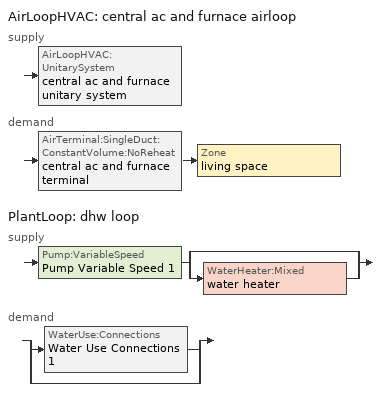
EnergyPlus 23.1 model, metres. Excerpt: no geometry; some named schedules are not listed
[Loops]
AirLoopHVAC 'central ac and furnace airloop'
 supply: AirLoopHVAC:UnitarySystem 'central ac and furnace unitary system'
 demand: AirTerminal:SingleDuct:ConstantVolume:NoReheat 'central ac and furnace terminal' > Zone 'living space'
PlantLoop 'dhw loop'
 supply: Pump:VariableSpeed 'Pump Variable Speed 1' > split
  | bypass
  | WaterHeater:Mixed 'water heater'
 demand: split
  | WaterUse:Connections 'Water Use Connections 1'
  | bypass
[ZoneControl:Thermostat]
living space Thermostat: Zone or ZoneList=living space; Control Type Schedule=living space Thermostat Schedule; Control 1=living space temperature setpoint; Temperature Difference Between Cutout And Setpoint {deltaC}=0
[ThermostatSetpoint:DualSetpoint]
living space temperature setpoint: Heating Setpoint Temperature Schedule=heating setpoint; Cooling Setpoint Temperature Schedule=cooling setpoint
[AirTerminal:SingleDuct:ConstantVolume:NoReheat]
central ac and furnace terminal: Availability Schedule=Always On Discrete; Maximum Air Flow Rate {m3/s}=0.942007
[ZoneHVAC:IdealLoadsAirSystem]
ideal residual: Maximum Heating Supply Air Temperature {C}=50; Minimum Cooling Supply Air Temperature {C}=10; Maximum Heating Supply Air Humidity Ratio {kgWater/kgDryAir}=0.015; Minimum Cooling Supply Air Humidity Ratio {kgWater/kgDryAir}=0.01; Heating Limit=NoLimit; Cooling Limit=NoLimit; Dehumidification Control Type=None; Humidification Control Type=None
[Zone equipment]
living space: central ac and furnace terminal, ideal residual
[AirLoopHVAC]
central ac and furnace airloop: Design Supply Air Flow Rate {m3/s}=0.942007; Design Return Air Flow Fraction of Supply Air Flow=1
[Sizing:System]
central ac and furnace airloop: Type of Load to Size On=Sensible; Design Outdoor Air Flow Rate {m3/s}=Autosize; Central Heating Maximum System Air Flow Ratio=0.3; Preheat Design Temperature {C}=7; Preheat Design Humidity Ratio {kgWater/kgDryAir}=0.008; Precool Design Temperature {C}=12.8; Precool Design Humidity Ratio {kgWater/kgDryAir}=0.008; Central Cooling Design Supply Air Temperature {C}=12.8; Central Heating Design Supply Air Temperature {C}=16.7; Type of Zone Sum to Use=NonCoincident; 100% Outdoor Air in Cooling=Yes; 100% Outdoor Air in Heating=Yes; Central Cooling Design Supply Air Humidity Ratio {kgWater/kgDryAir}=0.0085; Central Heating Design Supply Air Humidity Ratio {kgWater/kgDryAir}=0.008; Cooling Supply Air Flow Rate Method=DesignDay; Cooling Supply Air Flow Rate {m3/s}=0; Cooling Supply Air Flow Rate Per Floor Area {m3/s-m2}=0.00996765; Cooling Fraction of Autosized Cooling Supply Air Flow Rate=1; Cooling Supply Air Flow Rate Per Unit Cooling Capacity {m3/s-W}=3.94755e-05; Heating Supply Air Flow Rate Method=DesignDay; Heating Supply Air Flow Rate {m3/s}=0; Heating Supply Air Flow Rate Per Floor Area {m3/s-m2}=0.00996765; Heating Fraction of Autosized Heating Supply Air Flow Rate=1; Heating Fraction of Autosized Cooling Supply Air Flow Rate=1; Heating Supply Air Flow Rate Per Unit Heating Capacity {m3/s-W}=3.15882e-05; System Outdoor Air Method=ZoneSum; Zone Maximum Outdoor Air Fraction=1; Cooling Design Capacity Method=CoolingDesignCapacity; Cooling Design Capacity {W}=Autosize; Cooling Design Capacity Per Floor Area {W/m2}=234.7; Fraction of Autosized Cooling Design Capacity=1; Heating Design Capacity Method=HeatingDesignCapacity; Heating Design Capacity {W}=Autosize; Heating Design Capacity Per Floor Area {W/m2}=157; Fraction of Autosized Heating Design Capacity=1; Central Cooling Capacity Control Method=OnOff
[AvailabilityManager:Scheduled]
central ac and furnace airloop Availability Manager: Schedule=Always On Discrete
[AirLoopHVAC:UnitarySystem]
central ac and furnace unitary system: Control Type=Load; Controlling Zone or Thermostat Location=living space; Dehumidification Control Type=None; Availability Schedule=Always On Discrete; Supply Fan=central ac and furnace supply fan; Fan Placement=BlowThrough; Supply Air Fan Operating Mode Schedule=Always Off Discrete; Heating Coil=central ac and furnace htg coil; DX Heating Coil Sizing Ratio=1; Cooling Coil=central ac and furnace clg coil; Use DOAS DX Cooling Coil=No; Minimum Supply Air Temperature {C}=2; Latent Load Control=SensibleOnlyLoadControl; Cooling Supply Air Flow Rate Method=SupplyAirFlowRate; Cooling Supply Air Flow Rate {m3/s}=0.942007; Heating Supply Air Flow Rate Method=SupplyAirFlowRate; Heating Supply Air Flow Rate {m3/s}=0.558576; No Load Supply Air Flow Rate {m3/s}=0; Maximum Supply Air Temperature {C}=48.8889; Maximum Outdoor Dry-Bulb Temperature for Supplemental Heater Operation {C}=21; Maximum Cycling Rate {cycles/hr}=2.5; Heat Pump Time Constant {s}=60; Fraction of On-Cycle Power Use=0.01; Heat Pump Fan Delay Time {s}=60; Ancillary On-Cycle Electric Power {W}=0; Ancillary Off-Cycle Electric Power {W}=0
[Fan:OnOff]
central ac and furnace supply fan: Availability Schedule=Always On Discrete; Fan Total Efficiency=0.75; Pressure Rise {Pa}=595.935; Maximum Flow Rate {m3/s}=0.942012; Motor Efficiency=1; Motor In Airstream Fraction=1; Fan Power Ratio Function of Speed Ratio Curve=Fan On Off Power Curve; Fan Efficiency Ratio Function of Speed Ratio Curve=Fan On Off Efficiency Curve
[Coil:Heating:Fuel]
central ac and furnace htg coil: Availability Schedule=Always On Discrete; Fuel Type=NaturalGas; Burner Efficiency=0.92; Nominal Capacity {W}=18756.5; Parasitic Electric Load {W}=0; Parasitic Fuel Load {W}=0
[Coil:Cooling:DX:SingleSpeed]
central ac and furnace clg coil: Availability Schedule=Always On Discrete; Gross Rated Total Cooling Capacity {W}=14067.4; Gross Rated Sensible Heat Ratio=0.740612; Gross Rated Cooling COP {W/W}=4.03878; Rated Air Flow Rate {m3/s}=0.744167; Rated Evaporator Fan Power Per Volume Flow Rate {W/(m3/s)}=773.391; 2023 Rated Evaporator Fan Power Per Volume Flow {W/(m3/s)}=934.4; Total Cooling Capacity Function of Temperature Curve=Cool-Cap-fT1; Total Cooling Capacity Function of Flow Fraction Curve=Cool-Cap-fFF1; Energy Input Ratio Function of Temperature Curve=Cool-eir-fT1; Energy Input Ratio Function of Flow Fraction Curve=Cool-eir-fFF1; Part Load Fraction Correlation Curve=Cool-PLF-fPLR1; Minimum Outdoor Dry-Bulb Temperature for Compressor Operation {C}=-25; Nominal Time for Condensate Removal to Begin {s}=1000; Ratio of Initial Moisture Evaporation Rate and Steady State Latent Capacity=1.5; Maximum Cycling Rate {cycles/hr}=3; Latent Capacity Time Constant {s}=45; Condenser Type=AirCooled; Evaporative Condenser Effectiveness=0; Evaporative Condenser Air Flow Rate {m3/s}=Autosize; Evaporative Condenser Pump Rated Power Consumption {W}=Autosize; Crankcase Heater Capacity {W}=50; Maximum Outdoor Dry-Bulb Temperature for Crankcase Heater Operation {C}=10; Basin Heater Capacity {W/K}=0; Basin Heater Setpoint Temperature {C}=10
[PlantLoop]
dhw loop: Fluid Type=Water; Plant Equipment Operation Scheme=dhw loop Operation Schemes; Maximum Loop Temperature {C}=100; Minimum Loop Temperature {C}=0; Maximum Loop Flow Rate {m3/s}=0.01; Minimum Loop Flow Rate {m3/s}=0; Plant Loop Volume {m3}=0.003; Load Distribution Scheme=Optimal; Plant Loop Demand Calculation Scheme=SingleSetpoint
[Sizing:Plant]
dhw loop: Loop Type=Heating; Design Loop Exit Temperature {C}=52.6667; Loop Design Temperature Difference {deltaC}=5.55556; Sizing Option=NonCoincident; Zone Timesteps in Averaging Window=1; Coincident Sizing Factor Mode=None
[Pump:VariableSpeed]
Pump Variable Speed 1: Design Maximum Flow Rate {m3/s}=0.01; Design Pump Head {Pa}=1; Design Power Consumption {W}=0; Motor Efficiency=1; Fraction of Motor Inefficiencies to Fluid Stream=0; Coefficient 1 of the Part Load Performance Curve=0; Coefficient 2 of the Part Load Performance Curve=1; Coefficient 3 of the Part Load Performance Curve=0; Coefficient 4 of the Part Load Performance Curve=0; Design Minimum Flow Rate {m3/s}=0; Pump Control Type=Intermittent; Skin Loss Radiative Fraction=0.5; Design Power Sizing Method=PowerPerFlowPerPressure; Design Electric Power per Unit Flow Rate {W/(m3/s)}=348701.1; Design Shaft Power per Unit Flow Rate per Unit Head {W/((m3/s)-Pa)}=1.28205; Design Minimum Flow Rate Fraction=0
[WaterHeater:Mixed]
water heater: Tank Volume {m3}=0.136275; Setpoint Temperature Schedule=WH Setpoint Temp; Deadband Temperature Difference {deltaC}=2; Maximum Temperature Limit {C}=99; Heater Control Type=Cycle; Heater Maximum Capacity {W}=5500.06; Heater Minimum Capacity {W}=0; Heater Ignition Minimum Flow Rate {m3/s}=0; Heater Ignition Delay {s}=0; Heater Fuel Type=Electricity; Heater Thermal Efficiency=1; Off Cycle Parasitic Fuel Consumption Rate {W}=0; Off Cycle Parasitic Fuel Type=Electricity; Off Cycle Parasitic Heat Fraction to Tank=0; On Cycle Parasitic Fuel Consumption Rate {W}=0; On Cycle Parasitic Fuel Type=Electricity; On Cycle Parasitic Heat Fraction to Tank=0; Ambient Temperature Indicator=Zone; Ambient Temperature Zone=living space; Off Cycle Loss Coefficient to Ambient Temperature {W/K}=0.704228; Off Cycle Loss Fraction to Zone=1; On Cycle Loss Coefficient to Ambient Temperature {W/K}=0.704228; On Cycle Loss Fraction to Zone=1; Use Side Effectiveness=1; Source Side Effectiveness=1; Use Side Design Flow Rate {m3/s}=Autosize; Source Side Design Flow Rate {m3/s}=Autosize; Indirect Water Heating Recovery Time {hr}=1.5; Source Side Flow Control Mode=IndirectHeatPrimarySetpoint
[SetpointManager:Scheduled]
Setpoint Manager Scheduled 1: Control Variable=Temperature; Schedule=dhw temp
[WaterUse:Connections]
Water Use Connections 1: Water Use Equipment 1=dhw fixtures; Water Use Equipment 2=dhw distribution waste; Water Use Equipment 3=clothes washer; Water Use Equipment 4=dishwasher
[WaterUse:Equipment]
Name | Peak Flow Rate {m3/s} | Flow Rate Fraction Schedule | Target Temperature Schedule
dhw fixtures | 0.000368894 | dhw fixtures schedule | Schedule Constant 1
dhw distribution waste | 9.08963e-05 | dhw fixtures schedule | Schedule Constant 1
clothes washer | 0.000258778 | clothes washer schedule | WH Setpoint Temp
dishwasher | 0.000110436 | dishwasher schedule | WH Setpoint Temp
[PlantEquipmentOperationSchemes]
dhw loop Operation Schemes: Control Scheme 1=dhw loop Heating Operation Scheme; Control Scheme 1 Schedule=Always On Discrete
[PlantEquipmentOperation:HeatingLoad]
dhw loop Heating Operation Scheme: Load Range 1 Lower Limit {W}=0; Load Range 1 Upper Limit {W}=1000000000; Range 1 Equipment List=dhw loop Heating Equipment List
[PlantEquipmentList]
dhw loop Heating Equipment List: water heater
[EnergyManagementSystem:GlobalVariable]
central_ac_and_furnace_airloop_0_DZ_T
central_ac_and_furnace_airloop_0_DZ_W
central_ac_and_furnace_airloop_0_RetCondToDZ
central_ac_and_furnace_airloop_0_RetCondToRP
central_ac_and_furnace_airloop_0_RetLatLkToRP
central_ac_and_furnace_airloop_0_RetSensLkToRP
central_ac_and_furnace_airloop_0_SupCondToDZ
central_ac_and_furnace_airloop_0_SupCondToLv
central_ac_and_furnace_airloop_0_SupLatLkToDZ
central_ac_and_furnace_airloop_0_SupLatLkToLv
central_ac_and_furnace_airloop_0_SupSensLkToDZ
central_ac_and_furnace_airloop_0_SupSensLkToLv
central_ac_and_furnace_airloop_AH_MFR
central_ac_and_furnace_airloop_AH_Tout
central_ac_and_furnace_airloop_AH_VFR
central_ac_and_furnace_airloop_AH_Wout
central_ac_and_furnace_airloop_Fan_RTF
central_ac_and_furnace_airloop_RA_T
central_ac_and_furnace_airloop_Ra_W
[EnergyManagementSystem:InternalVariable]
central_ac_and_furnace_airloop_max_sup_fan_mfr: Internal Data Index Key=central ac and furnace supply fan; Internal Data Type=Fan Maximum Mass Flow Rate
[EnergyManagementSystem:Sensor]
Name | Output:Variable or Output:Meter Index Key | Output:Variable or Output:Meter
airflow_gain | living space | Zone Infiltration Sensible Heat Gain Energy
airflow_loss | living space | Zone Infiltration Sensible Heat Loss Energy
airflow_tin_s | living space | Zone Mean Air Temperature
airflow_tt_s | living space | Zone Outdoor Air Drybulb Temperature
airflow_win_s | living space | Zone Air Humidity Ratio
central_ac_and_furnace_airloop_0_DZ_T_s | under slab | Schedule Value
central_ac_and_furnace_airloop_0_DZ_W_s_1; out_wt_s |  | Site Outdoor Air Humidity Ratio
central_ac_and_furnace_airloop_0_DZ_W_s_2 | living space | Zone Mean Air Humidity Ratio
central_ac_and_furnace_airloop_AH_MFR_s | Node 5 | System Node Mass Flow Rate
central_ac_and_furnace_airloop_AH_Tout_s | Node 5 | System Node Temperature
central_ac_and_furnace_airloop_AH_VFR_s | Node 5 | System Node Current Density Volume Flow Rate
central_ac_and_furnace_airloop_AH_Wout_s | Node 5 | System Node Humidity Ratio
central_ac_and_furnace_airloop_Fan_RTF_s | central ac and furnace supply fan | Fan Runtime Fraction
central_ac_and_furnace_airloop_RA_T_s | Node 8 | System Node Temperature
central_ac_and_furnace_airloop_Ra_W_s | Node 8 | System Node Humidity Ratio
central_ac_and_furnace_clg_coil_s | central ac and furnace clg coil | Cooling Coil Electricity Energy
central_ac_and_furnace_htg_coil_s | central ac and furnace htg coil | Heating Coil NaturalGas Energy
central_ac_and_furnace_supply_fan_s; central_ac_and_furnace_supply_fan_s_1 | central ac and furnace supply fan | Fan Electricity Energy
clg_load_liv |  | Cooling:EnergyTransfer:Zone:LIVING SPACE
clg_load_tot |  | Cooling:EnergyTransfer
clg_sp_s | cooling setpoint | Schedule Value
clothes_dryer_exhaust_0_sch_s | clothes dryer exhaust schedule | Schedule Value
cool_season | cooling season schedule | Schedule Value
dhw_loss | water heater | Water Heater Heat Loss Energy
dhw_rtf | water heater | Water Heater Runtime Fraction
ducts_conv | central_ac_and_furnace_airloop_0_RetCondToRP equip | Other Equipment Convective Heating Energy
ducts_conv_1 | central_ac_and_furnace_airloop_0_RetLatLkToRP equip | Other Equipment Convective Heating Energy
ducts_conv_2 | central_ac_and_furnace_airloop_0_RetSensLkToRP equip | Other Equipment Convective Heating Energy
ducts_conv_3 | central_ac_and_furnace_airloop_0_SupCondToLv equip | Other Equipment Convective Heating Energy
ducts_conv_4 | central_ac_and_furnace_airloop_0_SupLatLkToLv equip | Other Equipment Convective Heating Energy
ducts_conv_5 | central_ac_and_furnace_airloop_0_SupSensLkToLv equip | Other Equipment Convective Heating Energy
ducts_rad | central_ac_and_furnace_airloop_0_RetCondToRP equip | Other Equipment Radiant Heating Energy
ducts_rad_1 | central_ac_and_furnace_airloop_0_RetLatLkToRP equip | Other Equipment Radiant Heating Energy
ducts_rad_2 | central_ac_and_furnace_airloop_0_RetSensLkToRP equip | Other Equipment Radiant Heating Energy
ducts_rad_3 | central_ac_and_furnace_airloop_0_SupCondToLv equip | Other Equipment Radiant Heating Energy
ducts_rad_4 | central_ac_and_furnace_airloop_0_SupLatLkToLv equip | Other Equipment Radiant Heating Energy
ducts_rad_5 | central_ac_and_furnace_airloop_0_SupSensLkToLv equip | Other Equipment Radiant Heating Energy
ground_temp |  | Site Surface Ground Temperature
htg_load_liv |  | Heating:EnergyTransfer:Zone:LIVING SPACE
htg_load_tot |  | Heating:EnergyTransfer
htg_sp_s | heating setpoint | Schedule Value
ig_ee_conv | clothes dryer | Electric Equipment Convective Heating Energy
ig_ee_conv_1 | clothes washer | Electric Equipment Convective Heating Energy
ig_ee_conv_2 | cooking range | Electric Equipment Convective Heating Energy
ig_ee_conv_3 | dishwasher | Electric Equipment Convective Heating Energy
ig_ee_conv_4 | fridge | Electric Equipment Convective Heating Energy
ig_ee_conv_5 | misc plug loads | Electric Equipment Convective Heating Energy
ig_ee_conv_6 | misc tv | Electric Equipment Convective Heating Energy
ig_ee_conv_7 | whole house fan | Electric Equipment Convective Heating Energy
ig_ee_rad | clothes dryer | Electric Equipment Radiant Heating Energy
ig_ee_rad_1 | clothes washer | Electric Equipment Radiant Heating Energy
ig_ee_rad_2 | cooking range | Electric Equipment Radiant Heating Energy
ig_ee_rad_3 | dishwasher | Electric Equipment Radiant Heating Energy
ig_ee_rad_4 | fridge | Electric Equipment Radiant Heating Energy
ig_ee_rad_5 | misc plug loads | Electric Equipment Radiant Heating Energy
ig_ee_rad_6 | misc tv | Electric Equipment Radiant Heating Energy
ig_ee_rad_7 | whole house fan | Electric Equipment Radiant Heating Energy
ig_lgt_conv | interior lighting | Lights Convective Heating Energy
ig_lgt_rad | interior lighting | Lights Radiant Heating Energy
ig_lgt_vis | interior lighting | Lights Visible Radiation Heating Energy
ig_oe_conv | water heater EC adjustment | Other Equipment Convective Heating Energy
ig_oe_conv_1 | water latent | Other Equipment Convective Heating Energy
ig_oe_conv_2 | water sensible | Other Equipment Convective Heating Energy
ig_oe_rad | water heater EC adjustment | Other Equipment Radiant Heating Energy
ig_oe_rad_1 | water latent | Other Equipment Radiant Heating Energy
ig_oe_rad_2 | water sensible | Other Equipment Radiant Heating Energy
ig_ppl_conv | occupants | People Convective Heating Energy
ig_ppl_rad | occupants | People Radiant Heating Energy
im_conv | furniture mass living space living | Surface Inside Face Convection Heat Gain Energy
im_conv_1 | living space Living Partition | Surface Inside Face Convection Heat Gain Energy
im_ig | furniture mass living space living | Surface Inside Face Internal Gains Radiation Heat Gain Energy
im_ig_1 | living space Living Partition | Surface Inside Face Internal Gains Radiation Heat Gain Energy
im_lgt | furniture mass living space living | Surface Inside Face Lights Radiation Heat Gain Energy
im_lgt_1 | living space Living Partition | Surface Inside Face Lights Radiation Heat Gain Energy
im_sol | furniture mass living space living | Surface Inside Face Solar Radiation Heat Gain Energy
im_sol_1 | living space Living Partition | Surface Inside Face Solar Radiation Heat Gain Energy
im_surf | furniture mass living space living | Surface Inside Face Net Surface Thermal Radiation Heat Gain Energy
im_surf_1 | living space Living Partition | Surface Inside Face Net Surface Thermal Radiation Heat Gain Energy
mv_conv | mech vent house fan | Electric Equipment Convective Heating Energy
mv_conv_1 | mech vent house fan cfis | Electric Equipment Convective Heating Energy
mv_conv_2 | mech vent house fan latent load equip | Other Equipment Convective Heating Energy
mv_conv_3 | mech vent house fan sensible load equip | Other Equipment Convective Heating Energy
mv_rad | mech vent house fan | Electric Equipment Radiant Heating Energy
mv_rad_1 | mech vent house fan cfis | Electric Equipment Radiant Heating Energy
mv_rad_2 | mech vent house fan latent load equip | Other Equipment Radiant Heating Energy
mv_rad_3 | mech vent house fan sensible load equip | Other Equipment Radiant Heating Energy
natural_vent_avail_s | natural vent avail schedule | Schedule Value
out_pb_s |  | Site Outdoor Air Barometric Pressure
site_vw_s |  | Site Wind Speed
ss_back_out | WindowEast | Surface Window Shortwave from Zone Back Out Window Heat Transfer Rate
ss_back_out_1 | WindowNorth | Surface Window Shortwave from Zone Back Out Window Heat Transfer Rate
ss_back_out_2 | WindowSouth | Surface Window Shortwave from Zone Back Out Window Heat Transfer Rate
ss_back_out_3 | WindowWest | Surface Window Shortwave from Zone Back Out Window Heat Transfer Rate
ss_conv | DoorNorth | Surface Inside Face Convection Heat Gain Energy
ss_conv_1 | DoorSouth | Surface Inside Face Convection Heat Gain Energy
ss_conv_2 | WindowEast | Surface Inside Face Convection Heat Gain Energy
ss_conv_3 | WindowNorth | Surface Inside Face Convection Heat Gain Energy
ss_conv_4 | WindowSouth | Surface Inside Face Convection Heat Gain Energy
ss_conv_5 | WindowWest | Surface Inside Face Convection Heat Gain Energy
ss_ig | DoorNorth | Surface Inside Face Internal Gains Radiation Heat Gain Energy
ss_ig_1 | DoorSouth | Surface Inside Face Internal Gains Radiation Heat Gain Energy
ss_ig_2 | WindowEast | Surface Inside Face Internal Gains Radiation Heat Gain Energy
ss_ig_3 | WindowNorth | Surface Inside Face Internal Gains Radiation Heat Gain Energy
ss_ig_4 | WindowSouth | Surface Inside Face Internal Gains Radiation Heat Gain Energy
ss_ig_5 | WindowWest | Surface Inside Face Internal Gains Radiation Heat Gain Energy
ss_lgt | DoorNorth | Surface Inside Face Lights Radiation Heat Gain Energy
ss_lgt_1 | DoorSouth | Surface Inside Face Lights Radiation Heat Gain Energy
ss_sol | DoorNorth | Surface Inside Face Solar Radiation Heat Gain Energy
ss_sol_1 | DoorSouth | Surface Inside Face Solar Radiation Heat Gain Energy
ss_sol_abs | WindowEast | Surface Window Total Glazing Layers Absorbed Solar Radiation Energy
ss_sol_abs_1 | WindowNorth | Surface Window Total Glazing Layers Absorbed Solar Radiation Energy
ss_sol_abs_2 | WindowSouth | Surface Window Total Glazing Layers Absorbed Solar Radiation Energy
ss_sol_abs_3 | WindowWest | Surface Window Total Glazing Layers Absorbed Solar Radiation Energy
ss_surf | DoorNorth | Surface Inside Face Net Surface Thermal Radiation Heat Gain Energy
ss_surf_1 | DoorSouth | Surface Inside Face Net Surface Thermal Radiation Heat Gain Energy
ss_surf_2 | WindowEast | Surface Inside Face Net Surface Thermal Radiation Heat Gain Energy
ss_surf_3 | WindowNorth | Surface Inside Face Net Surface Thermal Radiation Heat Gain Energy
ss_surf_4 | WindowSouth | Surface Inside Face Net Surface Thermal Radiation Heat Gain Energy
ss_surf_5 | WindowWest | Surface Inside Face Net Surface Thermal Radiation Heat Gain Energy
ss_sw_abs | WindowEast | Surface Window Total Glazing Layers Absorbed Shortwave Radiation Rate
ss_sw_abs_1 | WindowNorth | Surface Window Total Glazing Layers Absorbed Shortwave Radiation Rate
ss_sw_abs_2 | WindowSouth | Surface Window Total Glazing Layers Absorbed Shortwave Radiation Rate
ss_sw_abs_3 | WindowWest | Surface Window Total Glazing Layers Absorbed Shortwave Radiation Rate
ss_trans_in | WindowEast | Surface Window Transmitted Solar Radiation Energy
ss_trans_in_1 | WindowNorth | Surface Window Transmitted Solar Radiation Energy
ss_trans_in_2 | WindowSouth | Surface Window Transmitted Solar Radiation Energy
ss_trans_in_3 | WindowWest | Surface Window Transmitted Solar Radiation Energy
ss_trans_out | WindowEast | Surface Inside Face Initial Transmitted Diffuse Transmitted Out Window Solar Radiation Rate
ss_trans_out_1 | WindowNorth | Surface Inside Face Initial Transmitted Diffuse Transmitted Out Window Solar Radiation Rate
ss_trans_out_2 | WindowSouth | Surface Inside Face Initial Transmitted Diffuse Transmitted Out Window Solar Radiation Rate
ss_trans_out_3 | WindowWest | Surface Inside Face Initial Transmitted Diffuse Transmitted Out Window Solar Radiation Rate
s_conv | FloorBelowAttic | Surface Inside Face Convection Heat Gain Energy
s_conv_1 | Slab | Surface Inside Face Convection Heat Gain Energy
s_conv_2 | Wall:0 | Surface Inside Face Convection Heat Gain Energy
s_conv_3 | Wall:180 | Surface Inside Face Convection Heat Gain Energy
s_conv_4 | Wall:270 | Surface Inside Face Convection Heat Gain Energy
s_conv_5 | Wall:90 | Surface Inside Face Convection Heat Gain Energy
s_ig | FloorBelowAttic | Surface Inside Face Internal Gains Radiation Heat Gain Energy
s_ig_1 | Slab | Surface Inside Face Internal Gains Radiation Heat Gain Energy
s_ig_2 | Wall:0 | Surface Inside Face Internal Gains Radiation Heat Gain Energy
s_ig_3 | Wall:180 | Surface Inside Face Internal Gains Radiation Heat Gain Energy
s_ig_4 | Wall:270 | Surface Inside Face Internal Gains Radiation Heat Gain Energy
s_ig_5 | Wall:90 | Surface Inside Face Internal Gains Radiation Heat Gain Energy
s_lgt | FloorBelowAttic | Surface Inside Face Lights Radiation Heat Gain Energy
s_lgt_1 | Slab | Surface Inside Face Lights Radiation Heat Gain Energy
s_lgt_2 | Wall:0 | Surface Inside Face Lights Radiation Heat Gain Energy
s_lgt_3 | Wall:180 | Surface Inside Face Lights Radiation Heat Gain Energy
s_lgt_4 | Wall:270 | Surface Inside Face Lights Radiation Heat Gain Energy
s_lgt_5 | Wall:90 | Surface Inside Face Lights Radiation Heat Gain Energy
s_sol | FloorBelowAttic | Surface Inside Face Solar Radiation Heat Gain Energy
s_sol_1 | Slab | Surface Inside Face Solar Radiation Heat Gain Energy
s_sol_2 | Wall:0 | Surface Inside Face Solar Radiation Heat Gain Energy
s_sol_3 | Wall:180 | Surface Inside Face Solar Radiation Heat Gain Energy
s_sol_4 | Wall:270 | Surface Inside Face Solar Radiation Heat Gain Energy
s_sol_5 | Wall:90 | Surface Inside Face Solar Radiation Heat Gain Energy
s_surf | FloorBelowAttic | Surface Inside Face Net Surface Thermal Radiation Heat Gain Energy
s_surf_1 | Slab | Surface Inside Face Net Surface Thermal Radiation Heat Gain Energy
s_surf_2 | Wall:0 | Surface Inside Face Net Surface Thermal Radiation Heat Gain Energy
s_surf_3 | Wall:180 | Surface Inside Face Net Surface Thermal Radiation Heat Gain Energy
s_surf_4 | Wall:270 | Surface Inside Face Net Surface Thermal Radiation Heat Gain Energy
s_surf_5 | Wall:90 | Surface Inside Face Net Surface Thermal Radiation Heat Gain Energy
water_heater_EC_adjustment_energy_consumption | water heater EC adjustment | Other Equipment Electricity Energy
water_heater_energy | water heater | Water Heater Electricity Rate
water_heater_off_cycle_parasitic | water heater | Water Heater Off Cycle Parasitic Electricity Rate
water_heater_on_cycle_parasitic | water heater | Water Heater On Cycle Parasitic Electricity Rate
[EnergyManagementSystem:Actuator]
Name | Actuated Component Unique | Actuated Component Type | Actuated Component Control Type
central_ac_and_furnace_airloop_0_RetCondToDZ_equip_act | central_ac_and_furnace_airloop_0_RetCondToDZ equip | OtherEquipment | Power Level
central_ac_and_furnace_airloop_0_RetCondToRP_equip_act | central_ac_and_furnace_airloop_0_RetCondToRP equip | OtherEquipment | Power Level
central_ac_and_furnace_airloop_0_RetLatLkToRP_equip_act | central_ac_and_furnace_airloop_0_RetLatLkToRP equip | OtherEquipment | Power Level
central_ac_and_furnace_airloop_0_RetSensLkToRP_equip_act | central_ac_and_furnace_airloop_0_RetSensLkToRP equip | OtherEquipment | Power Level
central_ac_and_furnace_airloop_0_SupCondToDZ_equip_act | central_ac_and_furnace_airloop_0_SupCondToDZ equip | OtherEquipment | Power Level
central_ac_and_furnace_airloop_0_SupCondToLv_equip_act | central_ac_and_furnace_airloop_0_SupCondToLv equip | OtherEquipment | Power Level
central_ac_and_furnace_airloop_0_SupLatLkToDZ_equip_act | central_ac_and_furnace_airloop_0_SupLatLkToDZ equip | OtherEquipment | Power Level
central_ac_and_furnace_airloop_0_SupLatLkToLv_equip_act | central_ac_and_furnace_airloop_0_SupLatLkToLv equip | OtherEquipment | Power Level
central_ac_and_furnace_airloop_0_SupSensLkToDZ_equip_act | central_ac_and_furnace_airloop_0_SupSensLkToDZ equip | OtherEquipment | Power Level
central_ac_and_furnace_airloop_0_SupSensLkToLv_equip_act | central_ac_and_furnace_airloop_0_SupSensLkToLv equip | OtherEquipment | Power Level
infil_flow_act | infil flow | Zone Infiltration | Air Exchange Flow Rate
mech_vent_house_fan_cfis_act | mech vent house fan cfis | ElectricEquipment | Electricity Rate
mech_vent_house_fan_latent_load_equip_act | mech vent house fan latent load equip | OtherEquipment | Power Level
mech_vent_house_fan_sensible_load_equip_act | mech vent house fan sensible load equip | OtherEquipment | Power Level
natural_vent_flow_act | natural vent flow | Zone Infiltration | Air Exchange Flow Rate
under_slab_temp_sch | under slab | Schedule:Constant | Schedule Value
water_heater_ec_adj_act | water heater EC adjustment | OtherEquipment | Power Level
whole_house_fan_act | whole house fan | ElectricEquipment | Electricity Rate
whole_house_fan_flow_act | whole house fan flow | Zone Infiltration | Air Exchange Flow Rate
whole_house_fan_mix_act | whole house fan mix | ZoneMixing | Air Exchange Flow Rate
[EnergyManagementSystem:Program]
central_ac_and_furnace_airloop_0_duct_program: Set central_ac_and_furnace_airloop_AH_MFR = central_ac_and_furnace_airloop_AH_MFR_s; Set central_ac_and_furnace_airloop_Fan_RTF = central_ac_and_furnace_airloop_Fan_RTF_s; Set central_ac_and_furnace_airloop_AH_VFR = central_ac_and_furnace_airloop_AH_VFR_s; Set central_ac_and_furnace_airloop_AH_Tout = central_ac_and_furnace_airloop_AH_Tout_s; Set central_ac_and_furnace_airloop_AH_Wout = central_ac_and_furnace_airloop_AH_Wout_s; Set central_ac_and_furnace_airloop_RA_T = central_ac_and_furnace_airloop_RA_T_s; Set central_ac_and_furnace_airloop_Ra_W = central_ac_and_furnace_airloop_Ra_W_s; Set central_ac_and_furnace_airloop_0_DZ_T = central_ac_and_furnace_airloop_0_DZ_T_s; Set central_ac_and_furnace_airloop_0_DZ_W = (central_ac_and_furnace_airloop_0_DZ_W_s_1 + central_ac_and_furnace_airloop_0_DZ_W_s_2) / 2; Run central_ac_and_furnace_airloop_0_duct_subroutine; Set central_ac_and_furnace_airloop_0_SupSensLkToLv_equip_act = central_ac_and_furnace_airloop_0_SupSensLkToLv; Set central_ac_and_furnace_airloop_0_SupLatLkToLv_equip_act = central_ac_and_furnace_airloop_0_SupLatLkToLv; Set central_ac_and_furnace_airloop_0_SupCondToLv_equip_act = central_ac_and_furnace_airloop_0_SupCondToLv; Set central_ac_and_furnace_airloop_0_RetSensLkToRP_equip_act = central_ac_and_furnace_airloop_0_RetSensLkToRP; Set central_ac_and_furnace_airloop_0_RetLatLkToRP_equip_act = central_ac_and_furnace_airloop_0_RetLatLkToRP; Set central_ac_and_furnace_airloop_0_RetCondToRP_equip_act = central_ac_and_furnace_airloop_0_RetCondToRP; Set central_ac_and_furnace_airloop_0_RetCondToDZ_equip_act = central_ac_and_furnace_airloop_0_RetCondToDZ; Set central_ac_and_furnace_airloop_0_SupCondToDZ_equip_act = central_ac_and_furnace_airloop_0_SupCondToDZ; Set central_ac_and_furnace_airloop_0_SupSensLkToDZ_equip_act = central_ac_and_furnace_airloop_0_SupSensLkToDZ; Set central_ac_and_furnace_airloop_0_SupLatLkToDZ_equip_act = central_ac_and_furnace_airloop_0_SupLatLkToDZ
central_ac_and_furnace_supply_fan_disaggregate_program: Set central_ac_and_furnace_supply_fan_clg = 0; If central_ac_and_furnace_clg_coil_s > 0; Set central_ac_and_furnace_supply_fan_clg = central_ac_and_furnace_supply_fan_s; EndIf
central_ac_and_furnace_supply_fan_disaggregate_program_1: Set central_ac_and_furnace_supply_fan_primary_htg = 0; If central_ac_and_furnace_htg_coil_s > 0; Set central_ac_and_furnace_supply_fan_primary_htg = central_ac_and_furnace_supply_fan_s_1; EndIf
component_loads_program: Set hr_walls = 0; Set hr_walls = hr_walls + s_conv_2 + s_ig_2 + s_sol_2 + s_lgt_2 + s_surf_2; Set hr_walls = hr_walls + s_conv_3 + s_ig_3 + s_sol_3 + s_lgt_3 + s_surf_3; Set hr_walls = hr_walls + s_conv_4 + s_ig_4 + s_sol_4 + s_lgt_4 + s_surf_4; Set hr_walls = hr_walls + s_conv_5 + s_ig_5 + s_sol_5 + s_lgt_5 + s_surf_5; Set hr_rim_joists = 0; Set hr_foundation_walls = 0; Set hr_floors = 0; Set hr_slabs = 0; Set hr_slabs = hr_slabs + s_conv_1 + s_ig_1 + s_sol_1 + s_lgt_1 + s_surf_1; Set hr_ceilings = 0; Set hr_ceilings = hr_ceilings + s_conv + s_ig + s_sol + s_lgt + s_surf; Set hr_roofs = 0; Set hr_windows = 0; Set hr_windows = hr_windows - ss_trans_in + ss_back_out * ZoneTimestep * 3600 + ss_sw_abs * ZoneTimestep * 3600 - ss_sol_abs + ss_trans_out * ZoneTimestep * 3600 + ss_conv_2 + ss_ig_2 + ss_surf_2; Set hr_windows = hr_windows - ss_trans_in_1 + ss_back_out_1 * ZoneTimestep * 3600 + ss_sw_abs_1 * ZoneTimestep * 3600 - ss_sol_abs_1 + ss_trans_out_1 * ZoneTimestep * 3600 + ss_conv_3 + ss_ig_3 + ss_surf_3; Set hr_windows = hr_windows - ss_trans_in_2 + ss_back_out_2 * ZoneTimestep * 3600 + ss_sw_abs_2 * ZoneTimestep * 3600 - ss_sol_abs_2 + ss_trans_out_2 * ZoneTimestep * 3600 + ss_conv_4 + ss_ig_4 + ss_surf_4; Set hr_windows = hr_windows - ss_trans_in_3 + ss_back_out_3 * ZoneTimestep * 3600 + ss_sw_abs_3 * ZoneTimestep * 3600 - ss_sol_abs_3 + ss_trans_out_3 * ZoneTimestep * 3600 + ss_conv_5 + ss_ig_5 + ss_surf_5; Set hr_doors = 0; Set hr_doors = hr_doors + ss_sol + ss_lgt + ss_conv + ss_ig + ss_surf; Set hr_doors = hr_doors + ss_sol_1 + ss_lgt_1 + ss_conv_1 + ss_ig_1 + ss_surf_1; Set hr_skylights = 0; Set hr_internal_mass = 0; Set hr_internal_mass = hr_internal_mass + im_conv + im_ig + im_sol + im_lgt + im_surf; Set hr_internal_mass = hr_internal_mass + im_conv_1 + im_ig_1 + im_sol_1 + im_lgt_1 + im_surf_1; Set hr_intgains = 0; Set hr_intgains = hr_intgains - ig_ee_conv - ig_ee_rad; Set hr_intgains = hr_intgains - ig_ee_conv_1 - ig_ee_rad_1; Set hr_intgains = hr_intgains - ig_ee_conv_2 - ig_ee_rad_2; Set hr_intgains = hr_intgains - ig_ee_conv_3 - ig_ee_rad_3; Set hr_intgains = hr_intgains - ig_ee_conv_4 - ig_ee_rad_4; Set hr_intgains = hr_intgains - ig_ee_conv_5 - ig_ee_rad_5; Set hr_intgains = hr_intgains - ig_ee_conv_6 - ig_ee_rad_6; Set hr_intgains = hr_intgains - ig_ee_conv_7 - ig_ee_rad_7; Set hr_intgains = hr_intgains - ig_oe_conv - ig_oe_rad; Set hr_intgains = hr_intgains - ig_oe_conv_1 - ig_oe_rad_1; Set hr_intgains = hr_intgains - ig_oe_conv_2 - ig_oe_rad_2; Set hr_intgains = hr_intgains - ig_lgt_conv - ig_lgt_rad - ig_lgt_vis; Set hr_intgains = hr_intgains - ig_ppl_conv - ig_ppl_rad; Set hr_intgains = hr_intgains + dhw_loss * (1.0*(1-dhw_rtf) + 1.0*dhw_rtf); Set hr_airflow_rate = infil_flow_act + natural_vent_flow_act + whole_house_fan_flow_act; If hr_airflow_rate > 0; Set hr_infil = (airflow_loss - airflow_gain) * infil_flow_act / hr_airflow_rate; Set hr_natvent = (airflow_loss - airflow_gain) * natural_vent_flow_act / hr_airflow_rate; Set hr_whf = (airflow_loss - airflow_gain) * whole_house_fan_flow_act / hr_airflow_rate; Else; Set hr_infil = 0; Set hr_natvent = 0; Set hr_whf = 0; Set hr_mechvent = 0; EndIf; Set hr_mechvent = 0; Set hr_mechvent = hr_mechvent - mv_conv; Set hr_mechvent = hr_mechvent - mv_rad; Set hr_mechvent = hr_mechvent - mv_conv_1; Set hr_mechvent = hr_mechvent - mv_rad_1; Set hr_mechvent = hr_mechvent - mv_conv_2; Set hr_mechvent = hr_mechvent - mv_rad_2; Set hr_mechvent = hr_mechvent - mv_conv_3; Set hr_mechvent = hr_mechvent - mv_rad_3; Set hr_ducts = 0; Set hr_ducts = hr_ducts - ducts_conv - ducts_rad; Set hr_ducts = hr_ducts - ducts_conv_1 - ducts_rad_1; Set hr_ducts = hr_ducts - ducts_conv_2 - ducts_rad_2; Set hr_ducts = hr_ducts - ducts_conv_3 - ducts_rad_3; Set hr_ducts = hr_ducts - ducts_conv_4 - ducts_rad_4; Set hr_ducts = hr_ducts - ducts_conv_5 - ducts_rad_5; Set htg_mode = 0; Set clg_mode = 0; If (htg_load_liv > 0); Set htg_mode = 1; ElseIf (clg_load_liv > 0); Set clg_mode = 1; ElseIf (cool_season > 0); Set clg_mode = 1; Else; Set htg_mode = 1; EndIf; Set loads_htg_walls = hr_walls * htg_mode; Set loads_htg_rim_joists = hr_rim_joists * htg_mode; Set loads_htg_foundation_walls = hr_foundation_walls * htg_mode; Set loads_htg_floors = hr_floors * htg_mode; Set loads_htg_slabs = hr_slabs * htg_mode; Set loads_htg_ceilings = hr_ceilings * htg_mode; Set loads_htg_roofs = hr_roofs * htg_mode; Set loads_htg_windows = hr_windows * htg_mode; Set loads_htg_doors = hr_doors * htg_mode; Set loads_htg_skylights = hr_skylights * htg_mode; Set loads_htg_internal_mass = hr_internal_mass * htg_mode; Set loads_htg_intgains = hr_intgains * htg_mode; Set loads_htg_infil = hr_infil * htg_mode; Set loads_htg_mechvent = hr_mechvent * htg_mode; Set loads_htg_natvent = hr_natvent * htg_mode; Set loads_htg_whf = hr_whf * htg_mode; Set loads_htg_ducts = hr_ducts * htg_mode; Set loads_clg_walls = -hr_walls * clg_mode; Set loads_clg_rim_joists = -hr_rim_joists * clg_mode; Set loads_clg_foundation_walls = -hr_foundation_walls * clg_mode; Set loads_clg_floors = -hr_floors * clg_mode; Set loads_clg_slabs = -hr_slabs * clg_mode; Set loads_clg_ceilings = -hr_ceilings * clg_mode; Set loads_clg_roofs = -hr_roofs * clg_mode; Set loads_clg_windows = -hr_windows * clg_mode; Set loads_clg_doors = -hr_doors * clg_mode; Set loads_clg_skylights = -hr_skylights * clg_mode; Set loads_clg_internal_mass = -hr_internal_mass * clg_mode; Set loads_clg_intgains = -hr_intgains * clg_mode; Set loads_clg_infil = -hr_infil * clg_mode; Set loads_clg_mechvent = -hr_mechvent * clg_mode; Set loads_clg_natvent = -hr_natvent * clg_mode; Set loads_clg_whf = -hr_whf * clg_mode; Set loads_clg_ducts = -hr_ducts * clg_mode; Set loads_htg_tot = 0; Set loads_clg_tot = 0; If htg_load_liv > 0; Set loads_htg_tot = htg_load_tot - clg_load_tot; ElseIf clg_load_liv > 0; Set loads_clg_tot = clg_load_tot - htg_load_tot; EndIf
infil_program: Set p_m = 0.14; Set p_s = 0.22; Set s_m = 270; Set s_s = 370; Set z_m = 9.99744; Set z_s = 2.4384; Set f_t = (((s_m/z_m)^p_m)*((z_s/s_s)^p_s)); Set Tdiff = airflow_tin_s-airflow_tt_s; Set dT = @Abs Tdiff; Set c = 0.0202; Set Cs = 0.0556; Set Cw = 0.1596; Set n = 0.65; Set sft = (f_t*0.5); Set temp1 = ((c*Cw)*((sft*site_vw_s)^(2*n)))^2; Set Qinf = (((c*Cs*(dT^n))^2)+temp1)^0.5; Set Qinf = (@Max Qinf 0); Set mech_vent_house_fan_sensible_load_equip_act = 0.0; Set mech_vent_house_fan_latent_load_equip_act = 0.0; Set OASupInPb = out_pb_s; Set OASupInTemp = airflow_tt_s; Set OASupInW = out_wt_s; Set OASupRho = (@RhoAirFnPbTdbW OASupInPb OASupInTemp OASupInW); Set OASupCp = (@CpAirFnW OASupInW); Set OASupInEnth = (@HFnTdbW OASupInTemp OASupInW); Set ZoneTemp = airflow_tin_s; Set ZoneW = airflow_win_s; Set ZoneCp = (@CpAirFnW ZoneW); Set ZoneAirEnth = (@HFnTdbW ZoneTemp ZoneW); Set mech_vent_house_fan_cfis_act = 0.0; Set QWHV_cfis_oa = 0.0; Set Qrange = 0; Set Qbath = 0; Set Qdryer = 0; Set Qdryer = Qdryer + 0.0708 * clothes_dryer_exhaust_0_sch_s; Set QWHV_sup = 0.0; Set QWHV_exh = 0.0; Set QWHV_bal_erv_hrv = 0.0; Set Qexhaust = Qrange + Qbath + Qdryer + QWHV_exh + QWHV_bal_erv_hrv; Set Qsupply = QWHV_sup + QWHV_bal_erv_hrv + QWHV_cfis_oa; Set Qfan = (@Max Qexhaust Qsupply); If Qfan > 0; Set Qavg = ((Qexhaust + Qsupply) / 2.0); If ((@Abs (Qexhaust - Qavg)) / Qavg) <= 0.1; Set phi = 1; Else; Set phi = (Qinf / (Qinf + Qfan)); EndIf; Set Qinf_adj = phi * Qinf; Else; Set Qinf_adj = Qinf; EndIf; Set infil_flow_act = Qinf_adj; Set Qload = Qfan; Set Effectiveness_Sens = 0.0; Set Effectiveness_Lat = 0.0; Set Fan_MFR = Qload * OASupRho; Set FanTotalToLv = Fan_MFR * (OASupInEnth - ZoneAirEnth); Set FanSensToLv = Fan_MFR * ZoneCp * (OASupInTemp - ZoneTemp); Set FanLatToLv = FanTotalToLv - FanSensToLv; Set mech_vent_house_fan_sensible_load_equip_act = mech_vent_house_fan_sensible_load_equip_act + FanSensToLv; Set mech_vent_house_fan_latent_load_equip_act = mech_vent_house_fan_latent_load_equip_act + FanLatToLv
natural_vent_program: Set Tin = airflow_tin_s; Set Tout = airflow_tt_s; Set Wout = out_wt_s; Set Pbar = out_pb_s; Set Phiout = (@RhFnTdbWPb Tout Wout Pbar); Set MaxHR = 0.0115; Set MaxRH = 0.7; Set Tnvsp = (htg_sp_s + clg_sp_s) / 2; Set NVavail = natural_vent_avail_s; Set ClgSsnAvail = cool_season; If (Wout < MaxHR) && (Phiout < MaxRH) && (Tin > Tout) && (Tin > Tnvsp) && (ClgSsnAvail > 0); Set WHF_Flow = 0; Set Adj = (Tin-Tnvsp)/(Tin-Tout); Set Adj = (@Min Adj 1); Set Adj = (@Max Adj 0); If (WHF_Flow > 0); Set natural_vent_flow_act = 0; Set whole_house_fan_flow_act = WHF_Flow*Adj; Set whole_house_fan_mix_act = WHF_Flow*Adj; Set WHF_W = 0; Set whole_house_fan_act = WHF_W*Adj; ElseIf (NVavail > 0); Set NVArea = 13444.9279488; Set Cs = 8.963020389461627e-05; Set Cw = 6.158219665777789e-05; Set Tdiff = Tin-Tout; Set dT = (@Abs Tdiff); Set Vwind = site_vw_s; Set SGNV = NVArea*Adj*((((Cs*dT)+(Cw*(Vwind^2)))^0.5)/1000); Set MaxNV = 1.6990107955200002; Set natural_vent_flow_act = (@Min SGNV MaxNV); Set whole_house_fan_flow_act = 0; Set whole_house_fan_mix_act = 0; Set whole_house_fan_act = 0; EndIf; Else; Set natural_vent_flow_act = 0; Set whole_house_fan_flow_act = 0; Set whole_house_fan_mix_act = 0; Set whole_house_fan_act = 0; EndIf
under_slab_Temperature_Program: Set under_slab_temp_sch = 0.0; Set under_slab_temp_sch = under_slab_temp_sch + (ground_temp * 1.0)
water_heater_EC_adj: Set wh_e_cons = water_heater_energy + water_heater_on_cycle_parasitic + water_heater_off_cycle_parasitic; Set water_heater_ec_adj_act = -0.0601631712969406 * wh_e_cons
[EnergyManagementSystem:Subroutine]
central_ac_and_furnace_airloop_0_duct_subroutine: Set AH_MFR = central_ac_and_furnace_airloop_AH_MFR; If AH_MFR>0; Set AH_Tout = central_ac_and_furnace_airloop_AH_Tout; Set AH_Wout = central_ac_and_furnace_airloop_AH_Wout; Set RA_T = central_ac_and_furnace_airloop_RA_T; Set RA_W = central_ac_and_furnace_airloop_Ra_W; Set Fan_RTF = central_ac_and_furnace_airloop_Fan_RTF; Set DZ_T = central_ac_and_furnace_airloop_0_DZ_T; Set DZ_W = central_ac_and_furnace_airloop_0_DZ_W; Set AH_VFR = central_ac_and_furnace_airloop_AH_VFR; Set h_SA = (@HFnTdbW AH_Tout AH_Wout); Set h_RA = (@HFnTdbW RA_T RA_W); Set h_fg = (@HfgAirFnWTdb AH_Wout AH_Tout); Set h_DZ = (@HFnTdbW DZ_T DZ_W); Set air_cp = 1006.0; Set f_sup = 0.035396 / (central_ac_and_furnace_airloop_max_sup_fan_mfr * 1.0135); Set f_ret = 0.011799 / (central_ac_and_furnace_airloop_max_sup_fan_mfr * 1.0135); Set sup_lk_mfr = f_sup * AH_MFR; Set ret_lk_mfr = f_ret * AH_MFR; Set SupTotLkToLiv = sup_lk_mfr*(h_RA - h_SA); Set SupLatLkToLv = sup_lk_mfr*h_fg*(RA_W-AH_Wout); Set SupSensLkToLv = SupTotLkToLiv-SupLatLkToLv; Set supply_ua = 17.617; Set eTm = 0-((Fan_RTF/(AH_MFR*air_cp))*supply_ua); Set t_sup = DZ_T+((AH_Tout-DZ_T)*(@Exp eTm)); Set SupCondToLv = AH_MFR*air_cp*(t_sup-AH_Tout); Set SupCondToDZ = 0-SupCondToLv; Set return_ua = 15.515; Set eTm = 0-((Fan_RTF/(AH_MFR*air_cp))*return_ua); Set t_ret = DZ_T+((RA_T-DZ_T)*(@Exp eTm)); Set RetCondToRP = AH_MFR*air_cp*(t_ret-RA_T); Set RetCondToDZ = 0-RetCondToRP; Set RetLatLkToRP = 0; Set RetSensLkToRP = ret_lk_mfr*air_cp*(DZ_T-RA_T); Set SupTotLkToDZ = sup_lk_mfr*(h_SA-h_DZ); Set SupLatLkToDZ = sup_lk_mfr*h_fg*(AH_Wout-DZ_W); Set SupSensLkToDZ = SupTotLkToDZ-SupLatLkToDZ; Set f_imbalance = f_sup-f_ret; Set oa_vfr = 1.0 * f_imbalance * AH_VFR; Set sup_lk_vfr = f_sup * AH_VFR; Set ret_lk_vfr = f_ret * AH_VFR; If f_sup > f_ret; Set ZoneMixLvToDZ = 0; Set ZoneMixDZToLv = (sup_lk_vfr-ret_lk_vfr)-oa_vfr; Else; Set ZoneMixLvToDZ = (ret_lk_vfr-sup_lk_vfr)+oa_vfr; Set ZoneMixDZToLv = 0; EndIf; Else; Set SupLatLkToLv = 0; Set SupSensLkToLv = 0; Set SupCondToLv = 0; Set RetCondToRP = 0; Set RetLatLkToRP = 0; Set RetSensLkToRP = 0; Set RetCondToDZ = 0; Set SupCondToDZ = 0; Set SupLatLkToDZ = 0; Set SupSensLkToDZ = 0; Set ZoneMixLvToDZ = 0; Set ZoneMixDZToLv = 0; EndIf; Set central_ac_and_furnace_airloop_0_SupLatLkToLv = SupLatLkToLv; Set central_ac_and_furnace_airloop_0_SupSensLkToLv = SupSensLkToLv; Set central_ac_and_furnace_airloop_0_SupCondToLv = SupCondToLv; Set central_ac_and_furnace_airloop_0_RetCondToRP = RetCondToRP; Set central_ac_and_furnace_airloop_0_RetLatLkToRP = RetLatLkToRP; Set central_ac_and_furnace_airloop_0_RetSensLkToRP = RetSensLkToRP; Set central_ac_and_furnace_airloop_0_RetCondToDZ = RetCondToDZ; Set central_ac_and_furnace_airloop_0_SupCondToDZ = SupCondToDZ; Set central_ac_and_furnace_airloop_0_SupLatLkToDZ = SupLatLkToDZ; Set central_ac_and_furnace_airloop_0_SupSensLkToDZ = SupSensLkToDZ
[EnergyManagementSystem:ProgramCallingManager]
central ac and furnace supply fan disaggregate program calling manager: EndOfSystemTimestepBeforeHVACReporting; central_ac_and_furnace_supply_fan_disaggregate_program
central ac and furnace supply fan disaggregate program calling manager 1: EndOfSystemTimestepBeforeHVACReporting; central_ac_and_furnace_supply_fan_disaggregate_program_1
central_ac_and_furnace_airloop_0_duct_program calling manager: EndOfSystemTimestepAfterHVACReporting; central_ac_and_furnace_airloop_0_duct_program
component_loads_program calling manager: EndOfZoneTimestepAfterZoneReporting; component_loads_program
infil_program calling manager: BeginTimestepBeforePredictor; infil_program
natural_vent_program calling manager: BeginTimestepBeforePredictor; natural_vent_program
under_slab_Temperature_Program calling manager: EndOfSystemTimestepAfterHVACReporting; under_slab_Temperature_Program
water heater EC_adj ProgramManager: EndOfSystemTimestepBeforeHVACReporting; water_heater_EC_adj
[EnergyManagementSystem:OutputVariable] Type of Data in Variable=Summed; Units=J
Name | EMS Variable | Update Frequency | EMS Program or Subroutine
central ac and furnace supply fan clg disaggregate | central_ac_and_furnace_supply_fan_clg | SystemTimestep | central_ac_and_furnace_supply_fan_disaggregate_program
central ac and furnace supply fan htg primary disaggregate | central_ac_and_furnace_supply_fan_primary_htg | SystemTimestep | central_ac_and_furnace_supply_fan_disaggregate_program_1
water heater EC adjustment outvar | water_heater_EC_adjustment_energy_consumption | SystemTimestep | water_heater_EC_adj
loads_htg_roofs_annual_outvar | loads_htg_roofs | ZoneTimestep | component_loads_program
loads_htg_ceilings_annual_outvar | loads_htg_ceilings | ZoneTimestep | component_loads_program
loads_htg_walls_annual_outvar | loads_htg_walls | ZoneTimestep | component_loads_program
loads_htg_rim_joists_annual_outvar | loads_htg_rim_joists | ZoneTimestep | component_loads_program
loads_htg_foundation_walls_annual_outvar | loads_htg_foundation_walls | ZoneTimestep | component_loads_program
loads_htg_doors_annual_outvar | loads_htg_doors | ZoneTimestep | component_loads_program
loads_htg_windows_annual_outvar | loads_htg_windows | ZoneTimestep | component_loads_program
loads_htg_skylights_annual_outvar | loads_htg_skylights | ZoneTimestep | component_loads_program
loads_htg_floors_annual_outvar | loads_htg_floors | ZoneTimestep | component_loads_program
loads_htg_slabs_annual_outvar | loads_htg_slabs | ZoneTimestep | component_loads_program
loads_htg_internal_mass_annual_outvar | loads_htg_internal_mass | ZoneTimestep | component_loads_program
loads_htg_infil_annual_outvar | loads_htg_infil | ZoneTimestep | component_loads_program
loads_htg_natvent_annual_outvar | loads_htg_natvent | ZoneTimestep | component_loads_program
loads_htg_mechvent_annual_outvar | loads_htg_mechvent | ZoneTimestep | component_loads_program
loads_htg_whf_annual_outvar | loads_htg_whf | ZoneTimestep | component_loads_program
loads_htg_ducts_annual_outvar | loads_htg_ducts | ZoneTimestep | component_loads_program
loads_htg_intgains_annual_outvar | loads_htg_intgains | ZoneTimestep | component_loads_program
loads_clg_roofs_annual_outvar | loads_clg_roofs | ZoneTimestep | component_loads_program
loads_clg_ceilings_annual_outvar | loads_clg_ceilings | ZoneTimestep | component_loads_program
loads_clg_walls_annual_outvar | loads_clg_walls | ZoneTimestep | component_loads_program
loads_clg_rim_joists_annual_outvar | loads_clg_rim_joists | ZoneTimestep | component_loads_program
loads_clg_foundation_walls_annual_outvar | loads_clg_foundation_walls | ZoneTimestep | component_loads_program
loads_clg_doors_annual_outvar | loads_clg_doors | ZoneTimestep | component_loads_program
loads_clg_windows_annual_outvar | loads_clg_windows | ZoneTimestep | component_loads_program
loads_clg_skylights_annual_outvar | loads_clg_skylights | ZoneTimestep | component_loads_program
loads_clg_floors_annual_outvar | loads_clg_floors | ZoneTimestep | component_loads_program
loads_clg_slabs_annual_outvar | loads_clg_slabs | ZoneTimestep | component_loads_program
loads_clg_internal_mass_annual_outvar | loads_clg_internal_mass | ZoneTimestep | component_loads_program
loads_clg_infil_annual_outvar | loads_clg_infil | ZoneTimestep | component_loads_program
loads_clg_natvent_annual_outvar | loads_clg_natvent | ZoneTimestep | component_loads_program
loads_clg_mechvent_annual_outvar | loads_clg_mechvent | ZoneTimestep | component_loads_program
loads_clg_whf_annual_outvar | loads_clg_whf | ZoneTimestep | component_loads_program
loads_clg_ducts_annual_outvar | loads_clg_ducts | ZoneTimestep | component_loads_program
loads_clg_intgains_annual_outvar | loads_clg_intgains | ZoneTimestep | component_loads_program
loads_htg_tot_annual_outvar | loads_htg_tot | ZoneTimestep | component_loads_program
loads_clg_tot_annual_outvar | loads_clg_tot | ZoneTimestep | component_loads_program
[Schedule:Constant]
Always Off Discrete: OnOff 2, 0
Always On Discrete: OnOff 1, 1
dhw temp; WH Setpoint Temp: Temperature, 52.6667
Schedule Constant 1: Temperature, 40.5556
under slab: Schedule Type Limits 1, 0
[Schedule:Day:Interval]
heating setpoint allday1: No, 24:00, 20
Schedule Day 3; Schedule Day 4; clothes washer schedule allday2; clothes washer schedule allday3; clothes washer schedule allday4; clothes washer schedule allday6; dishwasher schedule allday1; dishwasher schedule allday2; dishwasher schedule allday4; dishwasher schedule allday5; dishwasher schedule allday7; Schedule Day 10; Schedule Day 13; Schedule Day 8: No, 24:00, 0
cooling setpoint allday1: No, 24:00, 25.5556
clothes washer schedule allday1: No, 08:00, 0, 09:00, 0.0302714, 15:00, 0, 16:00, 0.0058593, 24:00, 0
clothes washer schedule allday5: No, 05:00, 0, 06:00, 0.0211826, 10:00, 0, 11:00, 0.0193903, 19:00, 0, 20:00, 0.00874707, 21:00, 0.00322948, 22:00, 0.012392, 24:00, 0
clothes washer schedule allday7: No, 12:00, 0, 13:00, 0.00380235, 14:00, 0.00029145, 24:00, 0
dhw fixtures schedule allday1: No, 06:00, 0, 07:00, 0.000619781, 08:00, 0.00153187, 11:00, 0, 12:00, 0.000868132, 13:00, 0.00548573, 14:00, 0, 15:00, 0.00323737, 16:00, 0.00202198, 17:00, 0, 18:00, 0.00710964, 19:00, 0.0369946, 20:00, 0.000608787, 21:00, 0, 22:00, 0.0031099, 23:00, 0.000835157, 24:00, 0
dhw fixtures schedule allday2: No, 07:00, 0, 08:00, 0.00364616, 09:00, 0, 10:00, 0.00803737, 11:00, 0.00536705, 12:00, 0, 13:00, 0.00204836, 15:00, 0, 16:00, 0.00328792, 17:00, 0, 18:00, 0.00238462, 19:00, 0, 20:00, 0.000531873, 23:00, 0, 24:00, 0.0223248
dhw fixtures schedule allday3: No, 01:00, 0.000151646, 03:00, 0, 04:00, 0.00138242, 09:00, 0, 10:00, 0.0574311, 11:00, 0.0416817, 12:00, 0.0025011, 13:00, 0, 14:00, 0.000281318, 15:00, 7.69215e-05, 16:00, 0, 17:00, 0.000189015, 18:00, 0.00127033, 19:00, 0.00497144, 22:00, 0, 23:00, 0.00190769, 24:00, 0.00246155
dhw fixtures schedule allday4: No, 01:00, 0, 02:00, 0.00256045, 04:00, 0, 05:00, 0.00265055, 07:00, 0, 08:00, 0.00376924, 09:00, 0.0487754, 10:00, 0.0100132, 11:00, 0.000153843, 12:00, 0.0229935, 14:00, 0, 15:00, 0.00345495, 16:00, 0.00251649, 17:00, 0, 18:00, 0.00269451, 19:00, 0.000290107, 20:00, 0.0109055, 22:00, 0, 23:00, 0.00556266, 24:00, 0
dhw fixtures schedule allday5: No, 01:00, 0.0011011, 06:00, 0, 07:00, 0.040077, 08:00, 0.000536268, 10:00, 0, 11:00, 0.111801, 12:00, 0, 13:00, 0.0087275, 14:00, 0.0028989, 15:00, 0.000606597, 17:00, 0, 18:00, 0.00801539, 19:00, 0.00206374, 20:00, 0.000692308, 21:00, 0.00234725, 22:00, 0, 23:00, 0.00240879, 24:00, 0
dhw fixtures schedule allday6: No, 01:00, 0, 02:00, 0.0112616, 05:00, 0, 06:00, 0.0759505, 07:00, 0.000912093, 08:00, 0, 09:00, 0.000373628, 10:00, 0.00957805, 12:00, 0, 13:00, 0.00258463, 14:00, 0.00929672, 15:00, 0, 16:00, 0.00361759, 17:00, 0.000263739, 18:00, 0.00875605, 19:00, 0.0223297, 20:00, 0.00553628, 21:00, 0, 22:00, 0.0526913, 23:00, 0.00453627, 24:00, 0.000353845
dhw fixtures schedule allday7: No, 03:00, 0, 04:00, 0.0141731, 05:00, 0.0526825, 06:00, 7.25196e-05, 07:00, 0.0243341, 08:00, 0.00233187, 09:00, 0, 10:00, 0.0173203, 11:00, 0, 12:00, 0.000694505, 13:00, 0.00284396, 16:00, 0, 17:00, 0.0240198, 18:00, 0.0134748, 19:00, 0.00082417, 21:00, 0, 22:00, 0.00502199, 23:00, 0.000197804, 24:00, 0.00345714
dishwasher schedule allday3: No, 19:00, 0, 20:00, 0.0564951, 24:00, 0
dishwasher schedule allday6: No, 11:00, 0, 12:00, 0.0142977, 13:00, 0.0401763, 20:00, 0, 21:00, 0.0223282, 22:00, 0.0494423, 24:00, 0
[Schedule:Week:Daily]
heating setpoint Week Rule - Jan1-Dec31: heating setpoint allday1, heating setpoint allday1, heating setpoint allday1, heating setpoint allday1, heating setpoint allday1, heating setpoint allday1, heating setpoint allday1, Schedule Day 3, Schedule Day 3, Schedule Day 3, Schedule Day 3, Schedule Day 3
cooling setpoint Week Rule - Jan1-Dec31: cooling setpoint allday1, cooling setpoint allday1, cooling setpoint allday1, cooling setpoint allday1, cooling setpoint allday1, cooling setpoint allday1, cooling setpoint allday1, Schedule Day 4, Schedule Day 4, Schedule Day 4, Schedule Day 4, Schedule Day 4
clothes washer schedule Week Rule - Jan1-Jan6: clothes washer schedule allday1, clothes washer schedule allday1, clothes washer schedule allday2, clothes washer schedule allday3, clothes washer schedule allday4, clothes washer schedule allday5, clothes washer schedule allday6, Schedule Day 8, Schedule Day 8, Schedule Day 8, Schedule Day 8, Schedule Day 8
clothes washer schedule Week Rule - Jan7-Dec31: clothes washer schedule allday7, clothes washer schedule allday1, clothes washer schedule allday2, clothes washer schedule allday3, clothes washer schedule allday4, clothes washer schedule allday5, clothes washer schedule allday6, Schedule Day 8, Schedule Day 8, Schedule Day 8, Schedule Day 8, Schedule Day 8
dhw fixtures schedule Week Rule - Jan1-Jan6: dhw fixtures schedule allday1, dhw fixtures schedule allday1, dhw fixtures schedule allday2, dhw fixtures schedule allday3, dhw fixtures schedule allday4, dhw fixtures schedule allday5, dhw fixtures schedule allday6, Schedule Day 13, Schedule Day 13, Schedule Day 13, Schedule Day 13, Schedule Day 13
dhw fixtures schedule Week Rule - Jan7-Dec31: dhw fixtures schedule allday7, dhw fixtures schedule allday1, dhw fixtures schedule allday2, dhw fixtures schedule allday3, dhw fixtures schedule allday4, dhw fixtures schedule allday5, dhw fixtures schedule allday6, Schedule Day 13, Schedule Day 13, Schedule Day 13, Schedule Day 13, Schedule Day 13
dishwasher schedule Week Rule - Jan1-Jan6: dishwasher schedule allday1, dishwasher schedule allday1, dishwasher schedule allday2, dishwasher schedule allday3, dishwasher schedule allday4, dishwasher schedule allday5, dishwasher schedule allday6, Schedule Day 10, Schedule Day 10, Schedule Day 10, Schedule Day 10, Schedule Day 10
dishwasher schedule Week Rule - Jan7-Dec31: dishwasher schedule allday7, dishwasher schedule allday1, dishwasher schedule allday2, dishwasher schedule allday3, dishwasher schedule allday4, dishwasher schedule allday5, dishwasher schedule allday6, Schedule Day 10, Schedule Day 10, Schedule Day 10, Schedule Day 10, Schedule Day 10
[Schedule:Year]
heating setpoint: heating setpoint Week Rule - Jan1-Dec31, 1, 1, 12, 31
cooling setpoint: cooling setpoint Week Rule - Jan1-Dec31, 1, 1, 12, 31
clothes dryer exhaust schedule: clothes dryer exhaust schedule Week Rule - Jan1-Jan6, 1, 1, 1, 6, clothes dryer exhaust schedule Week Rule - Jan7-Dec31, 1, 7, 12, 31
clothes washer schedule: clothes washer schedule Week Rule - Jan1-Jan6, 1, 1, 1, 6, clothes washer schedule Week Rule - Jan7-Dec31, 1, 7, 12, 31
cooling season schedule: cooling season schedule Week Rule - Jan1-Feb24, 1, 1, 2, 24, cooling season schedule Week Rule - Feb25-Mar3, 2, 25, 3, 3, cooling season schedule Week Rule - Mar4-Oct27, 3, 4, 10, 27, cooling season schedule Week Rule - Oct28-Nov3, 10, 28, 11, 3, cooling season schedule Week Rule - Nov4-Dec31, 11, 4, 12, 31
dhw fixtures schedule: dhw fixtures schedule Week Rule - Jan1-Jan6, 1, 1, 1, 6, dhw fixtures schedule Week Rule - Jan7-Dec31, 1, 7, 12, 31
dishwasher schedule: dishwasher schedule Week Rule - Jan1-Jan6, 1, 1, 1, 6, dishwasher schedule Week Rule - Jan7-Dec31, 1, 7, 12, 31
[Schedule:Compact]
living space Thermostat Schedule: Through: 12/31, For: AllDays, Until: 24:00, 4
[Curve:Exponent]
Fan On Off Power Curve: Coefficient1 Constant=1; Coefficient2 Constant=0; Coefficient3 Constant=0; Minimum Value of x=0; Maximum Value of x=1
[Curve:Cubic]
Fan On Off Efficiency Curve: Coefficient1 Constant=1; Coefficient2 x=0; Coefficient3 x**2=0; Coefficient4 x**3=0; Minimum Value of x=0; Maximum Value of x=1
[Curve:Biquadratic] Minimum Value of x=13.88; Maximum Value of x=23.88; Minimum Value of y=18.33; Maximum Value of y=51.66
Name | Coefficient1 Constant | Coefficient2 x | Coefficient3 x**2 | Coefficient4 y | Coefficient5 y**2 | Coefficient6 x*y
Cool-Cap-fT1 | 1.55736 | -0.0744482 | 0.0030986 | 0.00145958 | -4.1148e-05 | -0.000426714
Cool-eir-fT1 | -0.350448 | 0.11681 | -0.00339951 | -0.00122609 | 0.000600809 | -0.000466884
[Curve:Quadratic] Minimum Value of x=0
Name | Coefficient1 Constant | Coefficient2 x | Coefficient3 x**2 | Maximum Value of x | Minimum Curve Output | Maximum Curve Output
Cool-Cap-fFF1 | 0.718664 | 0.417974 | -0.136638 | 2 | 0 | 2
Cool-eir-fFF1 | 1.14349 | -0.13944 | -0.00404779 | 2 | 0 | 2
Cool-PLF-fPLR1 | 0.93 | 0.07 | 0 | 1 | 0.7 | 1
